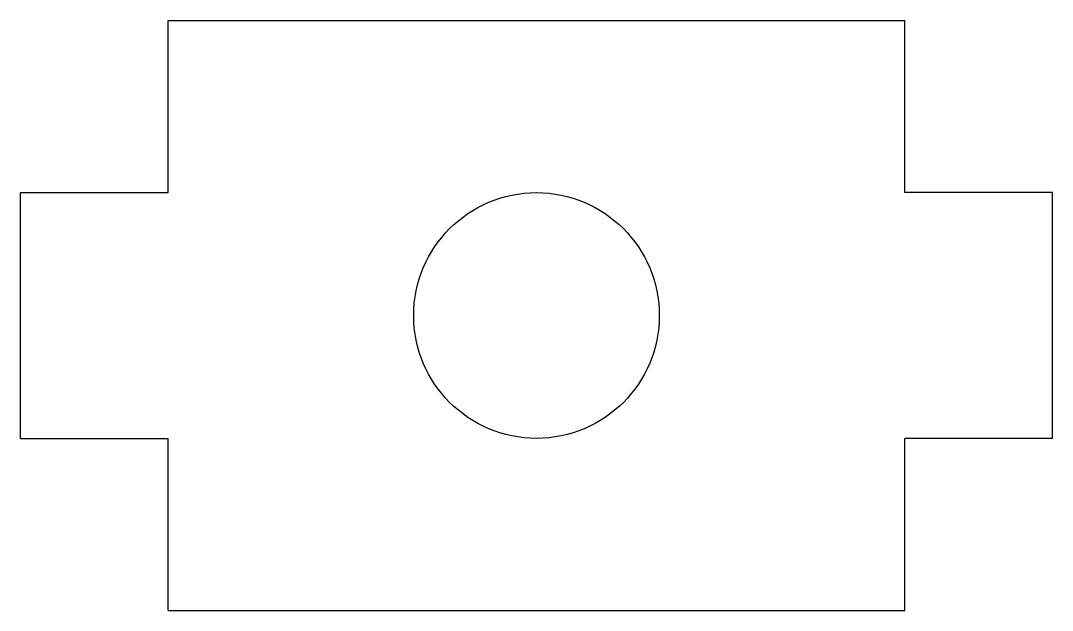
# Model space of a CAD drawing. Header units: millimetres. Extents: x -3 to 18, y -6 to 6.
import ezdxf

# ---------------------------------------------------------------- set-up
doc = ezdxf.new("R2010")
doc.units = ezdxf.units.MM
doc.layers.add('Shape2DView', color=7, linetype='CONTINUOUS')

msp = doc.modelspace()

# ---------------------------------------------------------------- linework, layer by layer
at = {"layer": 'Shape2DView'}
for p, q in [((0, 6), (15, 6)), ((0, 2.5), (0, 6)), ((15, 2.5), (15, 6)), ((-3, -2.5), (-3, 2.5)), ((-3, 2.5), (0, 2.5)), ((18, 2.5), (15, 2.5)), ((18, -2.5), (18, 2.5)), ((-3, -2.5), (0, -2.5)), ((0, -6), (0, -2.5)), ((15, -6), (15, -2.5)), ((18, -2.5), (15, -2.5)), ((0, -6), (15, -6))]:
    msp.add_line(p, q, dxfattribs=at)
msp.add_circle((7.5, 0), 2.5, dxfattribs=at)

doc.saveas('drawing.dxf')
